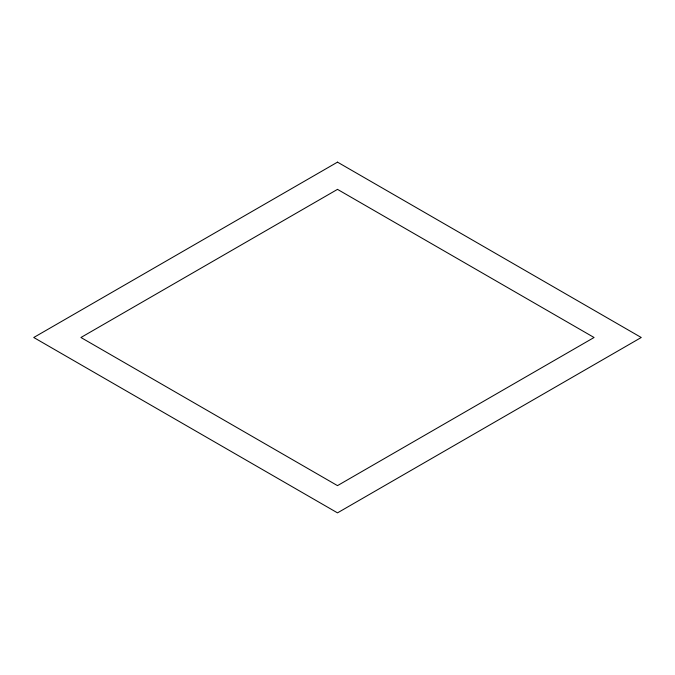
<?xml version="1.0" encoding="UTF-8"?>
<svg xmlns="http://www.w3.org/2000/svg" width="675" height="675" viewBox="0 0 675 675"><rect width="100%" height="100%" fill="white"/><g stroke="black" fill="none" stroke-linecap="round" stroke-linejoin="round"><path stroke-width="1.01" d="M337.5 162.135L33.75 337.5L337.5 512.865L641.25 337.5L337.5 162.135M337.5 189.371L80.933 337.5L337.5 485.629L594.067 337.5L337.5 189.371"/></g></svg>
